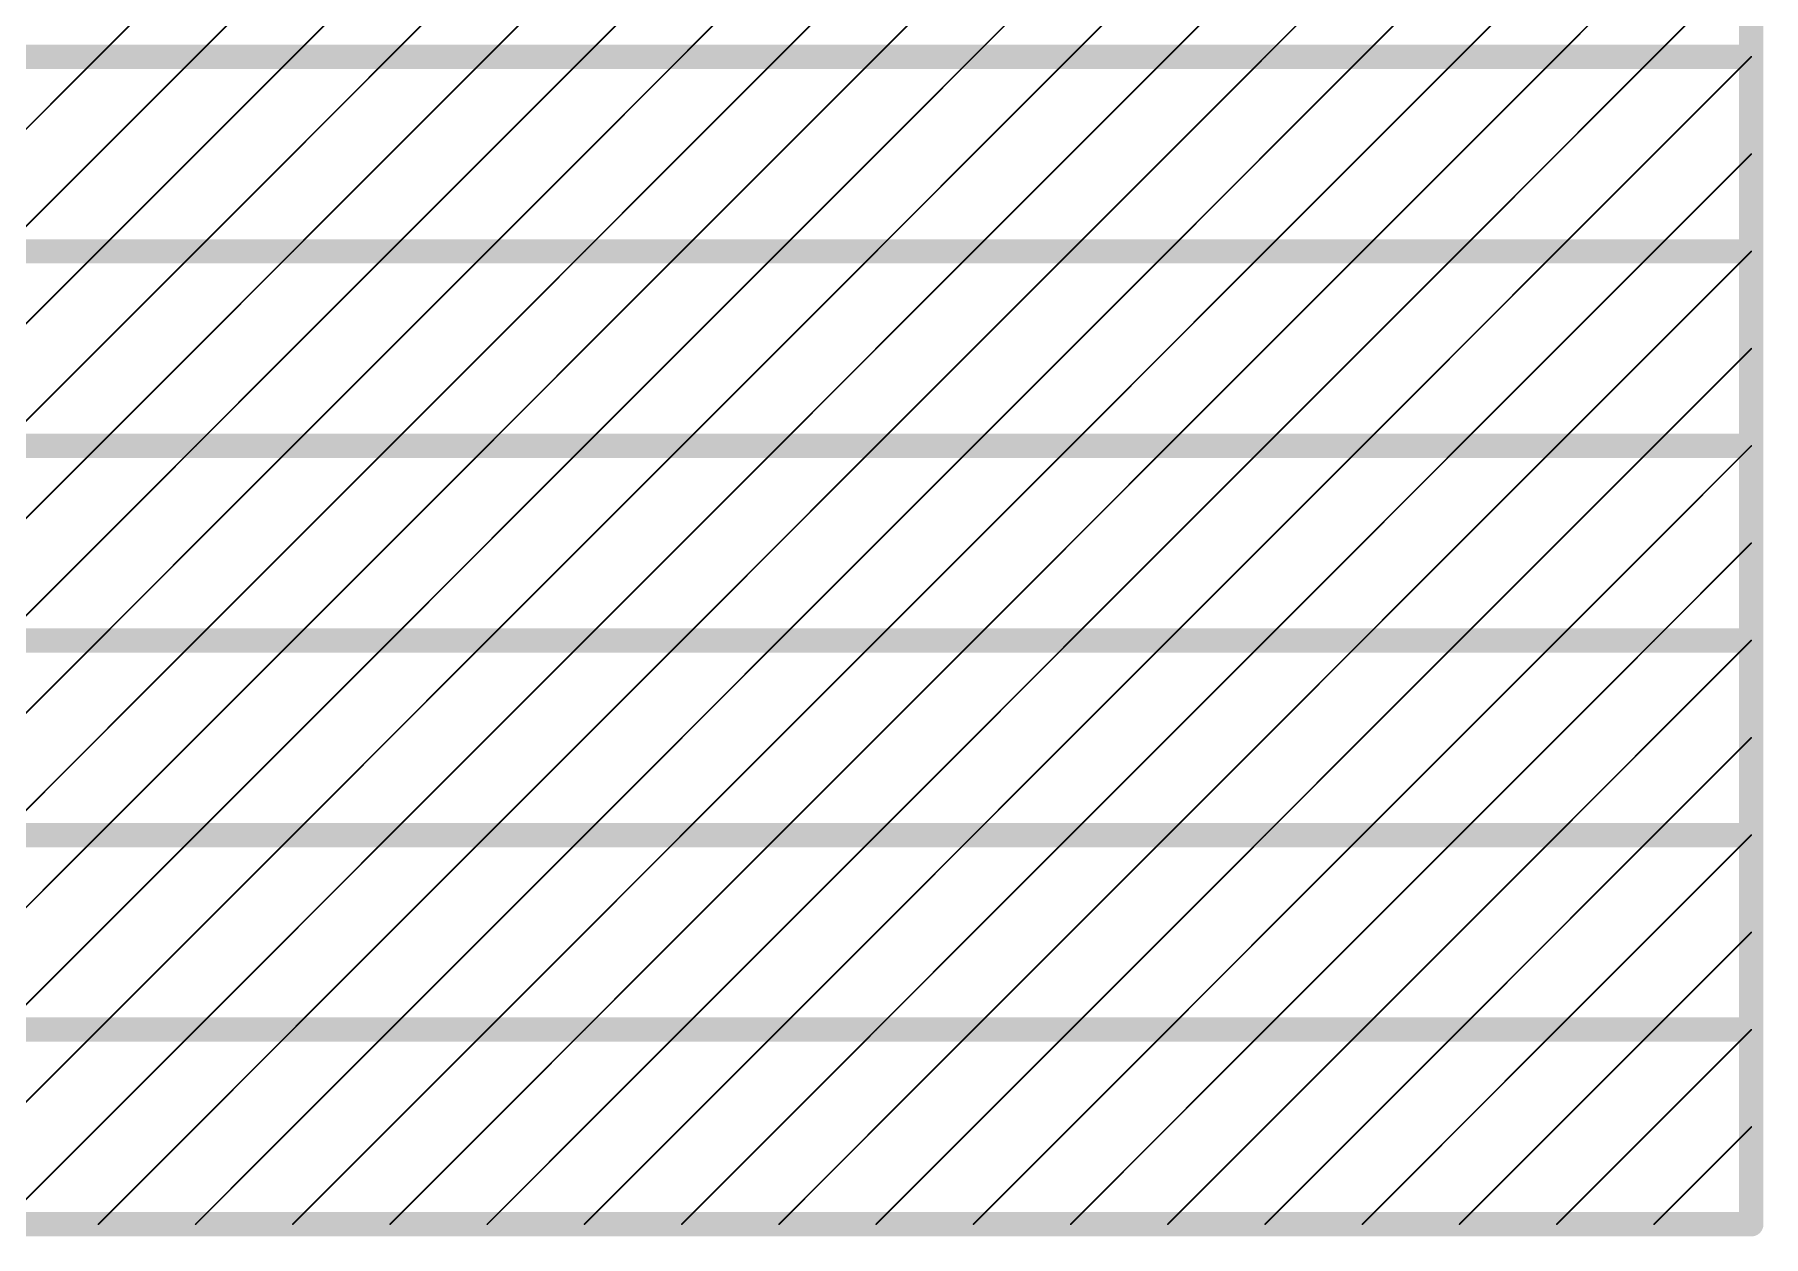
# Model space of a CAD drawing. Header units: inches. Extents: x 0 to 323, y -26 to 38.
# Drawn here: x 135.6 to 162.7, y -23.86 to -5.04 of the extents above; entities that cross this region are included whole.
import ezdxf

# ---------------------------------------------------------------- set-up
doc = ezdxf.new("R2010")
doc.units = ezdxf.units.IN
doc.layers.add('Fabrication', color=56, linetype='Continuous')

msp = doc.modelspace()

# ---------------------------------------------------------------- linework, layer by layer
at = {"layer": 'Fabrication'}
for points in [[(162.506, -23.673, 0.381, 0.381, 0), (162.506, 12.903, 0.381, 0.381, 0)], [(136.598, -5.385, 0.0254, 0.0254, 0), (139.646, -2.337, 0.0254, 0.0254, 0)], [(138.122, -5.385, 0.0254, 0.0254, 0), (141.17, -2.337, 0.0254, 0.0254, 0)], [(139.646, -5.385, 0.0254, 0.0254, 0), (142.694, -2.337, 0.0254, 0.0254, 0)], [(141.17, -5.385, 0.0254, 0.0254, 0), (144.218, -2.337, 0.0254, 0.0254, 0)], [(142.694, -5.385, 0.0254, 0.0254, 0), (145.742, -2.337, 0.0254, 0.0254, 0)], [(144.218, -5.385, 0.0254, 0.0254, 0), (147.266, -2.337, 0.0254, 0.0254, 0)], [(145.742, -5.385, 0.0254, 0.0254, 0), (148.79, -2.337, 0.0254, 0.0254, 0)], [(147.266, -5.385, 0.0254, 0.0254, 0), (150.314, -2.337, 0.0254, 0.0254, 0)], [(148.79, -5.385, 0.0254, 0.0254, 0), (151.838, -2.337, 0.0254, 0.0254, 0)], [(150.314, -5.385, 0.0254, 0.0254, 0), (153.362, -2.337, 0.0254, 0.0254, 0)], [(151.838, -5.385, 0.0254, 0.0254, 0), (154.886, -2.337, 0.0254, 0.0254, 0)], [(153.362, -5.385, 0.0254, 0.0254, 0), (156.41, -2.337, 0.0254, 0.0254, 0)], [(154.886, -5.385, 0.0254, 0.0254, 0), (157.934, -2.337, 0.0254, 0.0254, 0)], [(156.41, -5.385, 0.0254, 0.0254, 0), (159.458, -2.337, 0.0254, 0.0254, 0)], [(157.934, -5.385, 0.0254, 0.0254, 0), (160.982, -2.337, 0.0254, 0.0254, 0)], [(159.458, -5.385, 0.0254, 0.0254, 0), (162.506, -2.337, 0.0254, 0.0254, 0)], [(160.982, -5.385, 0.0254, 0.0254, 0), (162.506, -3.861, 0.0254, 0.0254, 0)], [(134.066, -5.385, 0.381, 0.381, 0), (162.506, -5.385, 0.381, 0.381, 0)], [(134.066, -7.917, 0.0254, 0.0254, 0), (136.598, -5.385, 0.0254, 0.0254, 0)], [(135.074, -8.433, 0.0254, 0.0254, 0), (138.122, -5.385, 0.0254, 0.0254, 0)], [(136.598, -8.433, 0.0254, 0.0254, 0), (139.646, -5.385, 0.0254, 0.0254, 0)], [(138.122, -8.433, 0.0254, 0.0254, 0), (141.17, -5.385, 0.0254, 0.0254, 0)], [(139.646, -8.433, 0.0254, 0.0254, 0), (142.694, -5.385, 0.0254, 0.0254, 0)], [(141.17, -8.433, 0.0254, 0.0254, 0), (144.218, -5.385, 0.0254, 0.0254, 0)], [(142.694, -8.433, 0.0254, 0.0254, 0), (145.742, -5.385, 0.0254, 0.0254, 0)], [(144.218, -8.433, 0.0254, 0.0254, 0), (147.266, -5.385, 0.0254, 0.0254, 0)], [(145.742, -8.433, 0.0254, 0.0254, 0), (148.79, -5.385, 0.0254, 0.0254, 0)], [(147.266, -8.433, 0.0254, 0.0254, 0), (150.314, -5.385, 0.0254, 0.0254, 0)], [(148.79, -8.433, 0.0254, 0.0254, 0), (151.838, -5.385, 0.0254, 0.0254, 0)], [(150.314, -8.433, 0.0254, 0.0254, 0), (153.362, -5.385, 0.0254, 0.0254, 0)], [(151.838, -8.433, 0.0254, 0.0254, 0), (154.886, -5.385, 0.0254, 0.0254, 0)], [(153.362, -8.433, 0.0254, 0.0254, 0), (156.41, -5.385, 0.0254, 0.0254, 0)], [(154.886, -8.433, 0.0254, 0.0254, 0), (157.934, -5.385, 0.0254, 0.0254, 0)], [(156.41, -8.433, 0.0254, 0.0254, 0), (159.458, -5.385, 0.0254, 0.0254, 0)], [(157.934, -8.433, 0.0254, 0.0254, 0), (160.982, -5.385, 0.0254, 0.0254, 0)], [(159.458, -8.433, 0.0254, 0.0254, 0), (162.506, -5.385, 0.0254, 0.0254, 0)], [(160.982, -8.433, 0.0254, 0.0254, 0), (162.506, -6.909, 0.0254, 0.0254, 0)], [(134.066, -8.433, 0.381, 0.381, 0), (162.506, -8.433, 0.381, 0.381, 0)], [(134.066, -10.965, 0.0254, 0.0254, 0), (136.598, -8.433, 0.0254, 0.0254, 0)], [(135.074, -11.481, 0.0254, 0.0254, 0), (138.122, -8.433, 0.0254, 0.0254, 0)], [(136.598, -11.481, 0.0254, 0.0254, 0), (139.646, -8.433, 0.0254, 0.0254, 0)], [(138.122, -11.481, 0.0254, 0.0254, 0), (141.17, -8.433, 0.0254, 0.0254, 0)], [(139.646, -11.481, 0.0254, 0.0254, 0), (142.694, -8.433, 0.0254, 0.0254, 0)], [(141.17, -11.481, 0.0254, 0.0254, 0), (144.218, -8.433, 0.0254, 0.0254, 0)], [(142.694, -11.481, 0.0254, 0.0254, 0), (145.742, -8.433, 0.0254, 0.0254, 0)], [(144.218, -11.481, 0.0254, 0.0254, 0), (147.266, -8.433, 0.0254, 0.0254, 0)], [(145.742, -11.481, 0.0254, 0.0254, 0), (148.79, -8.433, 0.0254, 0.0254, 0)], [(147.266, -11.481, 0.0254, 0.0254, 0), (150.314, -8.433, 0.0254, 0.0254, 0)], [(148.79, -11.481, 0.0254, 0.0254, 0), (151.838, -8.433, 0.0254, 0.0254, 0)], [(150.314, -11.481, 0.0254, 0.0254, 0), (153.362, -8.433, 0.0254, 0.0254, 0)], [(151.838, -11.481, 0.0254, 0.0254, 0), (154.886, -8.433, 0.0254, 0.0254, 0)], [(153.362, -11.481, 0.0254, 0.0254, 0), (156.41, -8.433, 0.0254, 0.0254, 0)], [(154.886, -11.481, 0.0254, 0.0254, 0), (157.934, -8.433, 0.0254, 0.0254, 0)], [(156.41, -11.481, 0.0254, 0.0254, 0), (159.458, -8.433, 0.0254, 0.0254, 0)], [(157.934, -11.481, 0.0254, 0.0254, 0), (160.982, -8.433, 0.0254, 0.0254, 0)], [(159.458, -11.481, 0.0254, 0.0254, 0), (162.506, -8.433, 0.0254, 0.0254, 0)], [(160.982, -11.481, 0.0254, 0.0254, 0), (162.506, -9.957, 0.0254, 0.0254, 0)], [(134.066, -11.481, 0.381, 0.381, 0), (162.506, -11.481, 0.381, 0.381, 0)], [(134.066, -14.013, 0.0254, 0.0254, 0), (136.598, -11.481, 0.0254, 0.0254, 0)], [(135.074, -14.529, 0.0254, 0.0254, 0), (138.122, -11.481, 0.0254, 0.0254, 0)], [(136.598, -14.529, 0.0254, 0.0254, 0), (139.646, -11.481, 0.0254, 0.0254, 0)], [(138.122, -14.529, 0.0254, 0.0254, 0), (141.17, -11.481, 0.0254, 0.0254, 0)], [(139.646, -14.529, 0.0254, 0.0254, 0), (142.694, -11.481, 0.0254, 0.0254, 0)], [(141.17, -14.529, 0.0254, 0.0254, 0), (144.218, -11.481, 0.0254, 0.0254, 0)], [(142.694, -14.529, 0.0254, 0.0254, 0), (145.742, -11.481, 0.0254, 0.0254, 0)], [(144.218, -14.529, 0.0254, 0.0254, 0), (147.266, -11.481, 0.0254, 0.0254, 0)], [(145.742, -14.529, 0.0254, 0.0254, 0), (148.79, -11.481, 0.0254, 0.0254, 0)], [(147.266, -14.529, 0.0254, 0.0254, 0), (150.314, -11.481, 0.0254, 0.0254, 0)], [(148.79, -14.529, 0.0254, 0.0254, 0), (151.838, -11.481, 0.0254, 0.0254, 0)], [(150.314, -14.529, 0.0254, 0.0254, 0), (153.362, -11.481, 0.0254, 0.0254, 0)], [(151.838, -14.529, 0.0254, 0.0254, 0), (154.886, -11.481, 0.0254, 0.0254, 0)], [(153.362, -14.529, 0.0254, 0.0254, 0), (156.41, -11.481, 0.0254, 0.0254, 0)], [(154.886, -14.529, 0.0254, 0.0254, 0), (157.934, -11.481, 0.0254, 0.0254, 0)], [(156.41, -14.529, 0.0254, 0.0254, 0), (159.458, -11.481, 0.0254, 0.0254, 0)], [(157.934, -14.529, 0.0254, 0.0254, 0), (160.982, -11.481, 0.0254, 0.0254, 0)], [(159.458, -14.529, 0.0254, 0.0254, 0), (162.506, -11.481, 0.0254, 0.0254, 0)], [(160.982, -14.529, 0.0254, 0.0254, 0), (162.506, -13.005, 0.0254, 0.0254, 0)], [(134.066, -14.529, 0.381, 0.381, 0), (162.506, -14.529, 0.381, 0.381, 0)], [(134.066, -17.061, 0.0254, 0.0254, 0), (136.598, -14.529, 0.0254, 0.0254, 0)], [(135.074, -17.577, 0.0254, 0.0254, 0), (138.122, -14.529, 0.0254, 0.0254, 0)], [(136.598, -17.577, 0.0254, 0.0254, 0), (139.646, -14.529, 0.0254, 0.0254, 0)], [(138.122, -17.577, 0.0254, 0.0254, 0), (141.17, -14.529, 0.0254, 0.0254, 0)], [(139.646, -17.577, 0.0254, 0.0254, 0), (142.694, -14.529, 0.0254, 0.0254, 0)], [(141.17, -17.577, 0.0254, 0.0254, 0), (144.218, -14.529, 0.0254, 0.0254, 0)], [(142.694, -17.577, 0.0254, 0.0254, 0), (145.742, -14.529, 0.0254, 0.0254, 0)], [(144.218, -17.577, 0.0254, 0.0254, 0), (147.266, -14.529, 0.0254, 0.0254, 0)], [(145.742, -17.577, 0.0254, 0.0254, 0), (148.79, -14.529, 0.0254, 0.0254, 0)], [(147.266, -17.577, 0.0254, 0.0254, 0), (150.314, -14.529, 0.0254, 0.0254, 0)], [(148.79, -17.577, 0.0254, 0.0254, 0), (151.838, -14.529, 0.0254, 0.0254, 0)], [(150.314, -17.577, 0.0254, 0.0254, 0), (153.362, -14.529, 0.0254, 0.0254, 0)], [(151.838, -17.577, 0.0254, 0.0254, 0), (154.886, -14.529, 0.0254, 0.0254, 0)], [(153.362, -17.577, 0.0254, 0.0254, 0), (156.41, -14.529, 0.0254, 0.0254, 0)], [(154.886, -17.577, 0.0254, 0.0254, 0), (157.934, -14.529, 0.0254, 0.0254, 0)], [(156.41, -17.577, 0.0254, 0.0254, 0), (159.458, -14.529, 0.0254, 0.0254, 0)], [(157.934, -17.577, 0.0254, 0.0254, 0), (160.982, -14.529, 0.0254, 0.0254, 0)], [(159.458, -17.577, 0.0254, 0.0254, 0), (162.506, -14.529, 0.0254, 0.0254, 0)], [(160.982, -17.577, 0.0254, 0.0254, 0), (162.506, -16.053, 0.0254, 0.0254, 0)], [(134.066, -17.577, 0.381, 0.381, 0), (162.506, -17.577, 0.381, 0.381, 0)], [(134.066, -20.109, 0.0254, 0.0254, 0), (136.598, -17.577, 0.0254, 0.0254, 0)], [(135.074, -20.625, 0.0254, 0.0254, 0), (138.122, -17.577, 0.0254, 0.0254, 0)], [(136.598, -20.625, 0.0254, 0.0254, 0), (139.646, -17.577, 0.0254, 0.0254, 0)], [(138.122, -20.625, 0.0254, 0.0254, 0), (141.17, -17.577, 0.0254, 0.0254, 0)], [(139.646, -20.625, 0.0254, 0.0254, 0), (142.694, -17.577, 0.0254, 0.0254, 0)], [(141.17, -20.625, 0.0254, 0.0254, 0), (144.218, -17.577, 0.0254, 0.0254, 0)], [(142.694, -20.625, 0.0254, 0.0254, 0), (145.742, -17.577, 0.0254, 0.0254, 0)], [(144.218, -20.625, 0.0254, 0.0254, 0), (147.266, -17.577, 0.0254, 0.0254, 0)], [(145.742, -20.625, 0.0254, 0.0254, 0), (148.79, -17.577, 0.0254, 0.0254, 0)], [(147.266, -20.625, 0.0254, 0.0254, 0), (150.314, -17.577, 0.0254, 0.0254, 0)], [(148.79, -20.625, 0.0254, 0.0254, 0), (151.838, -17.577, 0.0254, 0.0254, 0)], [(150.314, -20.625, 0.0254, 0.0254, 0), (153.362, -17.577, 0.0254, 0.0254, 0)], [(151.838, -20.625, 0.0254, 0.0254, 0), (154.886, -17.577, 0.0254, 0.0254, 0)], [(153.362, -20.625, 0.0254, 0.0254, 0), (156.41, -17.577, 0.0254, 0.0254, 0)], [(154.886, -20.625, 0.0254, 0.0254, 0), (157.934, -17.577, 0.0254, 0.0254, 0)], [(156.41, -20.625, 0.0254, 0.0254, 0), (159.458, -17.577, 0.0254, 0.0254, 0)], [(157.934, -20.625, 0.0254, 0.0254, 0), (160.982, -17.577, 0.0254, 0.0254, 0)], [(159.458, -20.625, 0.0254, 0.0254, 0), (162.506, -17.577, 0.0254, 0.0254, 0)], [(160.982, -20.625, 0.0254, 0.0254, 0), (162.506, -19.101, 0.0254, 0.0254, 0)], [(134.066, -20.625, 0.381, 0.381, 0), (162.506, -20.625, 0.381, 0.381, 0)], [(134.066, -23.157, 0.0254, 0.0254, 0), (136.598, -20.625, 0.0254, 0.0254, 0)], [(135.074, -23.673, 0.0254, 0.0254, 0), (138.122, -20.625, 0.0254, 0.0254, 0)], [(136.598, -23.673, 0.0254, 0.0254, 0), (139.646, -20.625, 0.0254, 0.0254, 0)], [(138.122, -23.673, 0.0254, 0.0254, 0), (141.17, -20.625, 0.0254, 0.0254, 0)], [(139.646, -23.673, 0.0254, 0.0254, 0), (142.694, -20.625, 0.0254, 0.0254, 0)], [(141.17, -23.673, 0.0254, 0.0254, 0), (144.218, -20.625, 0.0254, 0.0254, 0)], [(142.694, -23.673, 0.0254, 0.0254, 0), (145.742, -20.625, 0.0254, 0.0254, 0)], [(144.218, -23.673, 0.0254, 0.0254, 0), (147.266, -20.625, 0.0254, 0.0254, 0)], [(145.742, -23.673, 0.0254, 0.0254, 0), (148.79, -20.625, 0.0254, 0.0254, 0)], [(147.266, -23.673, 0.0254, 0.0254, 0), (150.314, -20.625, 0.0254, 0.0254, 0)], [(148.79, -23.673, 0.0254, 0.0254, 0), (151.838, -20.625, 0.0254, 0.0254, 0)], [(150.314, -23.673, 0.0254, 0.0254, 0), (153.362, -20.625, 0.0254, 0.0254, 0)], [(151.838, -23.673, 0.0254, 0.0254, 0), (154.886, -20.625, 0.0254, 0.0254, 0)], [(153.362, -23.673, 0.0254, 0.0254, 0), (156.41, -20.625, 0.0254, 0.0254, 0)], [(154.886, -23.673, 0.0254, 0.0254, 0), (157.934, -20.625, 0.0254, 0.0254, 0)], [(156.41, -23.673, 0.0254, 0.0254, 0), (159.458, -20.625, 0.0254, 0.0254, 0)], [(157.934, -23.673, 0.0254, 0.0254, 0), (160.982, -20.625, 0.0254, 0.0254, 0)], [(159.458, -23.673, 0.0254, 0.0254, 0), (162.506, -20.625, 0.0254, 0.0254, 0)], [(160.982, -23.673, 0.0254, 0.0254, 0), (162.506, -22.149, 0.0254, 0.0254, 0)], [(134.066, -23.673, 0.381, 0.381, 0), (162.506, -23.673, 0.381, 0.381, 0)]]:
    msp.add_lwpolyline(points, format="xyseb", dxfattribs=at)
for points in [[(136.592, -5.385, 0.0127, 0.0127, 1), (136.605, -5.385, 0.0127, 0.0127, 1)], [(136.592, -5.385, 0.0127, 0.0127, 1), (136.605, -5.385, 0.0127, 0.0127, 1)], [(138.116, -5.385, 0.0127, 0.0127, 1), (138.129, -5.385, 0.0127, 0.0127, 1)], [(138.116, -5.385, 0.0127, 0.0127, 1), (138.129, -5.385, 0.0127, 0.0127, 1)], [(139.64, -5.385, 0.0127, 0.0127, 1), (139.653, -5.385, 0.0127, 0.0127, 1)], [(139.64, -5.385, 0.0127, 0.0127, 1), (139.653, -5.385, 0.0127, 0.0127, 1)], [(141.164, -5.385, 0.0127, 0.0127, 1), (141.177, -5.385, 0.0127, 0.0127, 1)], [(141.164, -5.385, 0.0127, 0.0127, 1), (141.177, -5.385, 0.0127, 0.0127, 1)], [(142.688, -5.385, 0.0127, 0.0127, 1), (142.701, -5.385, 0.0127, 0.0127, 1)], [(142.688, -5.385, 0.0127, 0.0127, 1), (142.701, -5.385, 0.0127, 0.0127, 1)], [(144.212, -5.385, 0.0127, 0.0127, 1), (144.225, -5.385, 0.0127, 0.0127, 1)], [(144.212, -5.385, 0.0127, 0.0127, 1), (144.225, -5.385, 0.0127, 0.0127, 1)], [(145.736, -5.385, 0.0127, 0.0127, 1), (145.749, -5.385, 0.0127, 0.0127, 1)], [(145.736, -5.385, 0.0127, 0.0127, 1), (145.749, -5.385, 0.0127, 0.0127, 1)], [(147.26, -5.385, 0.0127, 0.0127, 1), (147.273, -5.385, 0.0127, 0.0127, 1)], [(147.26, -5.385, 0.0127, 0.0127, 1), (147.273, -5.385, 0.0127, 0.0127, 1)], [(148.784, -5.385, 0.0127, 0.0127, 1), (148.797, -5.385, 0.0127, 0.0127, 1)], [(148.784, -5.385, 0.0127, 0.0127, 1), (148.797, -5.385, 0.0127, 0.0127, 1)], [(150.308, -5.385, 0.0127, 0.0127, 1), (150.321, -5.385, 0.0127, 0.0127, 1)], [(150.308, -5.385, 0.0127, 0.0127, 1), (150.321, -5.385, 0.0127, 0.0127, 1)], [(151.832, -5.385, 0.0127, 0.0127, 1), (151.845, -5.385, 0.0127, 0.0127, 1)], [(151.832, -5.385, 0.0127, 0.0127, 1), (151.845, -5.385, 0.0127, 0.0127, 1)], [(153.356, -5.385, 0.0127, 0.0127, 1), (153.369, -5.385, 0.0127, 0.0127, 1)], [(153.356, -5.385, 0.0127, 0.0127, 1), (153.369, -5.385, 0.0127, 0.0127, 1)], [(154.88, -5.385, 0.0127, 0.0127, 1), (154.893, -5.385, 0.0127, 0.0127, 1)], [(154.88, -5.385, 0.0127, 0.0127, 1), (154.893, -5.385, 0.0127, 0.0127, 1)], [(156.404, -5.385, 0.0127, 0.0127, 1), (156.417, -5.385, 0.0127, 0.0127, 1)], [(156.404, -5.385, 0.0127, 0.0127, 1), (156.417, -5.385, 0.0127, 0.0127, 1)], [(157.928, -5.385, 0.0127, 0.0127, 1), (157.941, -5.385, 0.0127, 0.0127, 1)], [(157.928, -5.385, 0.0127, 0.0127, 1), (157.941, -5.385, 0.0127, 0.0127, 1)], [(159.452, -5.385, 0.0127, 0.0127, 1), (159.465, -5.385, 0.0127, 0.0127, 1)], [(159.452, -5.385, 0.0127, 0.0127, 1), (159.465, -5.385, 0.0127, 0.0127, 1)], [(160.976, -5.385, 0.0127, 0.0127, 1), (160.989, -5.385, 0.0127, 0.0127, 1)], [(160.976, -5.385, 0.0127, 0.0127, 1), (160.989, -5.385, 0.0127, 0.0127, 1)], [(162.411, -5.385, 0.191, 0.191, 1), (162.602, -5.385, 0.191, 0.191, 1)], [(162.5, -5.385, 0.0127, 0.0127, 1), (162.513, -5.385, 0.0127, 0.0127, 1)], [(162.5, -6.909, 0.0127, 0.0127, 1), (162.513, -6.909, 0.0127, 0.0127, 1)], [(162.411, -8.433, 0.191, 0.191, 1), (162.602, -8.433, 0.191, 0.191, 1)], [(136.592, -8.433, 0.0127, 0.0127, 1), (136.605, -8.433, 0.0127, 0.0127, 1)], [(136.592, -8.433, 0.0127, 0.0127, 1), (136.605, -8.433, 0.0127, 0.0127, 1)], [(138.116, -8.433, 0.0127, 0.0127, 1), (138.129, -8.433, 0.0127, 0.0127, 1)], [(138.116, -8.433, 0.0127, 0.0127, 1), (138.129, -8.433, 0.0127, 0.0127, 1)], [(139.64, -8.433, 0.0127, 0.0127, 1), (139.653, -8.433, 0.0127, 0.0127, 1)], [(139.64, -8.433, 0.0127, 0.0127, 1), (139.653, -8.433, 0.0127, 0.0127, 1)], [(141.164, -8.433, 0.0127, 0.0127, 1), (141.177, -8.433, 0.0127, 0.0127, 1)], [(141.164, -8.433, 0.0127, 0.0127, 1), (141.177, -8.433, 0.0127, 0.0127, 1)], [(142.688, -8.433, 0.0127, 0.0127, 1), (142.701, -8.433, 0.0127, 0.0127, 1)], [(142.688, -8.433, 0.0127, 0.0127, 1), (142.701, -8.433, 0.0127, 0.0127, 1)], [(144.212, -8.433, 0.0127, 0.0127, 1), (144.225, -8.433, 0.0127, 0.0127, 1)], [(144.212, -8.433, 0.0127, 0.0127, 1), (144.225, -8.433, 0.0127, 0.0127, 1)], [(145.736, -8.433, 0.0127, 0.0127, 1), (145.749, -8.433, 0.0127, 0.0127, 1)], [(145.736, -8.433, 0.0127, 0.0127, 1), (145.749, -8.433, 0.0127, 0.0127, 1)], [(147.26, -8.433, 0.0127, 0.0127, 1), (147.273, -8.433, 0.0127, 0.0127, 1)], [(147.26, -8.433, 0.0127, 0.0127, 1), (147.273, -8.433, 0.0127, 0.0127, 1)], [(148.784, -8.433, 0.0127, 0.0127, 1), (148.797, -8.433, 0.0127, 0.0127, 1)], [(148.784, -8.433, 0.0127, 0.0127, 1), (148.797, -8.433, 0.0127, 0.0127, 1)], [(150.308, -8.433, 0.0127, 0.0127, 1), (150.321, -8.433, 0.0127, 0.0127, 1)], [(150.308, -8.433, 0.0127, 0.0127, 1), (150.321, -8.433, 0.0127, 0.0127, 1)], [(151.832, -8.433, 0.0127, 0.0127, 1), (151.845, -8.433, 0.0127, 0.0127, 1)], [(151.832, -8.433, 0.0127, 0.0127, 1), (151.845, -8.433, 0.0127, 0.0127, 1)], [(153.356, -8.433, 0.0127, 0.0127, 1), (153.369, -8.433, 0.0127, 0.0127, 1)], [(153.356, -8.433, 0.0127, 0.0127, 1), (153.369, -8.433, 0.0127, 0.0127, 1)], [(154.88, -8.433, 0.0127, 0.0127, 1), (154.893, -8.433, 0.0127, 0.0127, 1)], [(154.88, -8.433, 0.0127, 0.0127, 1), (154.893, -8.433, 0.0127, 0.0127, 1)], [(156.404, -8.433, 0.0127, 0.0127, 1), (156.417, -8.433, 0.0127, 0.0127, 1)], [(156.404, -8.433, 0.0127, 0.0127, 1), (156.417, -8.433, 0.0127, 0.0127, 1)], [(157.928, -8.433, 0.0127, 0.0127, 1), (157.941, -8.433, 0.0127, 0.0127, 1)], [(157.928, -8.433, 0.0127, 0.0127, 1), (157.941, -8.433, 0.0127, 0.0127, 1)], [(159.452, -8.433, 0.0127, 0.0127, 1), (159.465, -8.433, 0.0127, 0.0127, 1)], [(159.452, -8.433, 0.0127, 0.0127, 1), (159.465, -8.433, 0.0127, 0.0127, 1)], [(160.976, -8.433, 0.0127, 0.0127, 1), (160.989, -8.433, 0.0127, 0.0127, 1)], [(160.976, -8.433, 0.0127, 0.0127, 1), (160.989, -8.433, 0.0127, 0.0127, 1)], [(162.5, -8.433, 0.0127, 0.0127, 1), (162.513, -8.433, 0.0127, 0.0127, 1)], [(162.5, -9.957, 0.0127, 0.0127, 1), (162.513, -9.957, 0.0127, 0.0127, 1)], [(162.411, -11.481, 0.191, 0.191, 1), (162.602, -11.481, 0.191, 0.191, 1)], [(136.592, -11.481, 0.0127, 0.0127, 1), (136.605, -11.481, 0.0127, 0.0127, 1)], [(136.592, -11.481, 0.0127, 0.0127, 1), (136.605, -11.481, 0.0127, 0.0127, 1)], [(138.116, -11.481, 0.0127, 0.0127, 1), (138.129, -11.481, 0.0127, 0.0127, 1)], [(138.116, -11.481, 0.0127, 0.0127, 1), (138.129, -11.481, 0.0127, 0.0127, 1)], [(139.64, -11.481, 0.0127, 0.0127, 1), (139.653, -11.481, 0.0127, 0.0127, 1)], [(139.64, -11.481, 0.0127, 0.0127, 1), (139.653, -11.481, 0.0127, 0.0127, 1)], [(141.164, -11.481, 0.0127, 0.0127, 1), (141.177, -11.481, 0.0127, 0.0127, 1)], [(141.164, -11.481, 0.0127, 0.0127, 1), (141.177, -11.481, 0.0127, 0.0127, 1)], [(142.688, -11.481, 0.0127, 0.0127, 1), (142.701, -11.481, 0.0127, 0.0127, 1)], [(142.688, -11.481, 0.0127, 0.0127, 1), (142.701, -11.481, 0.0127, 0.0127, 1)], [(144.212, -11.481, 0.0127, 0.0127, 1), (144.225, -11.481, 0.0127, 0.0127, 1)], [(144.212, -11.481, 0.0127, 0.0127, 1), (144.225, -11.481, 0.0127, 0.0127, 1)], [(145.736, -11.481, 0.0127, 0.0127, 1), (145.749, -11.481, 0.0127, 0.0127, 1)], [(145.736, -11.481, 0.0127, 0.0127, 1), (145.749, -11.481, 0.0127, 0.0127, 1)], [(147.26, -11.481, 0.0127, 0.0127, 1), (147.273, -11.481, 0.0127, 0.0127, 1)], [(147.26, -11.481, 0.0127, 0.0127, 1), (147.273, -11.481, 0.0127, 0.0127, 1)], [(148.784, -11.481, 0.0127, 0.0127, 1), (148.797, -11.481, 0.0127, 0.0127, 1)], [(148.784, -11.481, 0.0127, 0.0127, 1), (148.797, -11.481, 0.0127, 0.0127, 1)], [(150.308, -11.481, 0.0127, 0.0127, 1), (150.321, -11.481, 0.0127, 0.0127, 1)], [(150.308, -11.481, 0.0127, 0.0127, 1), (150.321, -11.481, 0.0127, 0.0127, 1)], [(151.832, -11.481, 0.0127, 0.0127, 1), (151.845, -11.481, 0.0127, 0.0127, 1)], [(151.832, -11.481, 0.0127, 0.0127, 1), (151.845, -11.481, 0.0127, 0.0127, 1)], [(153.356, -11.481, 0.0127, 0.0127, 1), (153.369, -11.481, 0.0127, 0.0127, 1)], [(153.356, -11.481, 0.0127, 0.0127, 1), (153.369, -11.481, 0.0127, 0.0127, 1)], [(154.88, -11.481, 0.0127, 0.0127, 1), (154.893, -11.481, 0.0127, 0.0127, 1)], [(154.88, -11.481, 0.0127, 0.0127, 1), (154.893, -11.481, 0.0127, 0.0127, 1)], [(156.404, -11.481, 0.0127, 0.0127, 1), (156.417, -11.481, 0.0127, 0.0127, 1)], [(156.404, -11.481, 0.0127, 0.0127, 1), (156.417, -11.481, 0.0127, 0.0127, 1)], [(157.928, -11.481, 0.0127, 0.0127, 1), (157.941, -11.481, 0.0127, 0.0127, 1)], [(157.928, -11.481, 0.0127, 0.0127, 1), (157.941, -11.481, 0.0127, 0.0127, 1)], [(159.452, -11.481, 0.0127, 0.0127, 1), (159.465, -11.481, 0.0127, 0.0127, 1)], [(159.452, -11.481, 0.0127, 0.0127, 1), (159.465, -11.481, 0.0127, 0.0127, 1)], [(160.976, -11.481, 0.0127, 0.0127, 1), (160.989, -11.481, 0.0127, 0.0127, 1)], [(160.976, -11.481, 0.0127, 0.0127, 1), (160.989, -11.481, 0.0127, 0.0127, 1)], [(162.5, -11.481, 0.0127, 0.0127, 1), (162.513, -11.481, 0.0127, 0.0127, 1)], [(162.5, -13.005, 0.0127, 0.0127, 1), (162.513, -13.005, 0.0127, 0.0127, 1)], [(162.411, -14.529, 0.191, 0.191, 1), (162.602, -14.529, 0.191, 0.191, 1)], [(136.592, -14.529, 0.0127, 0.0127, 1), (136.605, -14.529, 0.0127, 0.0127, 1)], [(136.592, -14.529, 0.0127, 0.0127, 1), (136.605, -14.529, 0.0127, 0.0127, 1)], [(138.116, -14.529, 0.0127, 0.0127, 1), (138.129, -14.529, 0.0127, 0.0127, 1)], [(138.116, -14.529, 0.0127, 0.0127, 1), (138.129, -14.529, 0.0127, 0.0127, 1)], [(139.64, -14.529, 0.0127, 0.0127, 1), (139.653, -14.529, 0.0127, 0.0127, 1)], [(139.64, -14.529, 0.0127, 0.0127, 1), (139.653, -14.529, 0.0127, 0.0127, 1)], [(141.164, -14.529, 0.0127, 0.0127, 1), (141.177, -14.529, 0.0127, 0.0127, 1)], [(141.164, -14.529, 0.0127, 0.0127, 1), (141.177, -14.529, 0.0127, 0.0127, 1)], [(142.688, -14.529, 0.0127, 0.0127, 1), (142.701, -14.529, 0.0127, 0.0127, 1)], [(142.688, -14.529, 0.0127, 0.0127, 1), (142.701, -14.529, 0.0127, 0.0127, 1)], [(144.212, -14.529, 0.0127, 0.0127, 1), (144.225, -14.529, 0.0127, 0.0127, 1)], [(144.212, -14.529, 0.0127, 0.0127, 1), (144.225, -14.529, 0.0127, 0.0127, 1)], [(145.736, -14.529, 0.0127, 0.0127, 1), (145.749, -14.529, 0.0127, 0.0127, 1)], [(145.736, -14.529, 0.0127, 0.0127, 1), (145.749, -14.529, 0.0127, 0.0127, 1)], [(147.26, -14.529, 0.0127, 0.0127, 1), (147.273, -14.529, 0.0127, 0.0127, 1)], [(147.26, -14.529, 0.0127, 0.0127, 1), (147.273, -14.529, 0.0127, 0.0127, 1)], [(148.784, -14.529, 0.0127, 0.0127, 1), (148.797, -14.529, 0.0127, 0.0127, 1)], [(148.784, -14.529, 0.0127, 0.0127, 1), (148.797, -14.529, 0.0127, 0.0127, 1)], [(150.308, -14.529, 0.0127, 0.0127, 1), (150.321, -14.529, 0.0127, 0.0127, 1)], [(150.308, -14.529, 0.0127, 0.0127, 1), (150.321, -14.529, 0.0127, 0.0127, 1)], [(151.832, -14.529, 0.0127, 0.0127, 1), (151.845, -14.529, 0.0127, 0.0127, 1)], [(151.832, -14.529, 0.0127, 0.0127, 1), (151.845, -14.529, 0.0127, 0.0127, 1)], [(153.356, -14.529, 0.0127, 0.0127, 1), (153.369, -14.529, 0.0127, 0.0127, 1)], [(153.356, -14.529, 0.0127, 0.0127, 1), (153.369, -14.529, 0.0127, 0.0127, 1)], [(154.88, -14.529, 0.0127, 0.0127, 1), (154.893, -14.529, 0.0127, 0.0127, 1)], [(154.88, -14.529, 0.0127, 0.0127, 1), (154.893, -14.529, 0.0127, 0.0127, 1)], [(156.404, -14.529, 0.0127, 0.0127, 1), (156.417, -14.529, 0.0127, 0.0127, 1)], [(156.404, -14.529, 0.0127, 0.0127, 1), (156.417, -14.529, 0.0127, 0.0127, 1)], [(157.928, -14.529, 0.0127, 0.0127, 1), (157.941, -14.529, 0.0127, 0.0127, 1)], [(157.928, -14.529, 0.0127, 0.0127, 1), (157.941, -14.529, 0.0127, 0.0127, 1)], [(159.452, -14.529, 0.0127, 0.0127, 1), (159.465, -14.529, 0.0127, 0.0127, 1)], [(159.452, -14.529, 0.0127, 0.0127, 1), (159.465, -14.529, 0.0127, 0.0127, 1)], [(160.976, -14.529, 0.0127, 0.0127, 1), (160.989, -14.529, 0.0127, 0.0127, 1)], [(160.976, -14.529, 0.0127, 0.0127, 1), (160.989, -14.529, 0.0127, 0.0127, 1)], [(162.5, -14.529, 0.0127, 0.0127, 1), (162.513, -14.529, 0.0127, 0.0127, 1)], [(162.5, -16.053, 0.0127, 0.0127, 1), (162.513, -16.053, 0.0127, 0.0127, 1)], [(136.592, -17.577, 0.0127, 0.0127, 1), (136.605, -17.577, 0.0127, 0.0127, 1)], [(136.592, -17.577, 0.0127, 0.0127, 1), (136.605, -17.577, 0.0127, 0.0127, 1)], [(138.116, -17.577, 0.0127, 0.0127, 1), (138.129, -17.577, 0.0127, 0.0127, 1)], [(138.116, -17.577, 0.0127, 0.0127, 1), (138.129, -17.577, 0.0127, 0.0127, 1)], [(139.64, -17.577, 0.0127, 0.0127, 1), (139.653, -17.577, 0.0127, 0.0127, 1)], [(139.64, -17.577, 0.0127, 0.0127, 1), (139.653, -17.577, 0.0127, 0.0127, 1)], [(141.164, -17.577, 0.0127, 0.0127, 1), (141.177, -17.577, 0.0127, 0.0127, 1)], [(141.164, -17.577, 0.0127, 0.0127, 1), (141.177, -17.577, 0.0127, 0.0127, 1)], [(142.688, -17.577, 0.0127, 0.0127, 1), (142.701, -17.577, 0.0127, 0.0127, 1)], [(142.688, -17.577, 0.0127, 0.0127, 1), (142.701, -17.577, 0.0127, 0.0127, 1)], [(144.212, -17.577, 0.0127, 0.0127, 1), (144.225, -17.577, 0.0127, 0.0127, 1)], [(144.212, -17.577, 0.0127, 0.0127, 1), (144.225, -17.577, 0.0127, 0.0127, 1)], [(145.736, -17.577, 0.0127, 0.0127, 1), (145.749, -17.577, 0.0127, 0.0127, 1)], [(145.736, -17.577, 0.0127, 0.0127, 1), (145.749, -17.577, 0.0127, 0.0127, 1)], [(147.26, -17.577, 0.0127, 0.0127, 1), (147.273, -17.577, 0.0127, 0.0127, 1)], [(147.26, -17.577, 0.0127, 0.0127, 1), (147.273, -17.577, 0.0127, 0.0127, 1)], [(148.784, -17.577, 0.0127, 0.0127, 1), (148.797, -17.577, 0.0127, 0.0127, 1)], [(148.784, -17.577, 0.0127, 0.0127, 1), (148.797, -17.577, 0.0127, 0.0127, 1)], [(150.308, -17.577, 0.0127, 0.0127, 1), (150.321, -17.577, 0.0127, 0.0127, 1)], [(150.308, -17.577, 0.0127, 0.0127, 1), (150.321, -17.577, 0.0127, 0.0127, 1)], [(151.832, -17.577, 0.0127, 0.0127, 1), (151.845, -17.577, 0.0127, 0.0127, 1)], [(151.832, -17.577, 0.0127, 0.0127, 1), (151.845, -17.577, 0.0127, 0.0127, 1)], [(153.356, -17.577, 0.0127, 0.0127, 1), (153.369, -17.577, 0.0127, 0.0127, 1)], [(153.356, -17.577, 0.0127, 0.0127, 1), (153.369, -17.577, 0.0127, 0.0127, 1)], [(154.88, -17.577, 0.0127, 0.0127, 1), (154.893, -17.577, 0.0127, 0.0127, 1)], [(154.88, -17.577, 0.0127, 0.0127, 1), (154.893, -17.577, 0.0127, 0.0127, 1)], [(156.404, -17.577, 0.0127, 0.0127, 1), (156.417, -17.577, 0.0127, 0.0127, 1)], [(156.404, -17.577, 0.0127, 0.0127, 1), (156.417, -17.577, 0.0127, 0.0127, 1)], [(157.928, -17.577, 0.0127, 0.0127, 1), (157.941, -17.577, 0.0127, 0.0127, 1)], [(157.928, -17.577, 0.0127, 0.0127, 1), (157.941, -17.577, 0.0127, 0.0127, 1)], [(159.452, -17.577, 0.0127, 0.0127, 1), (159.465, -17.577, 0.0127, 0.0127, 1)], [(159.452, -17.577, 0.0127, 0.0127, 1), (159.465, -17.577, 0.0127, 0.0127, 1)], [(160.976, -17.577, 0.0127, 0.0127, 1), (160.989, -17.577, 0.0127, 0.0127, 1)], [(160.976, -17.577, 0.0127, 0.0127, 1), (160.989, -17.577, 0.0127, 0.0127, 1)], [(162.411, -17.577, 0.191, 0.191, 1), (162.602, -17.577, 0.191, 0.191, 1)], [(162.5, -17.577, 0.0127, 0.0127, 1), (162.513, -17.577, 0.0127, 0.0127, 1)], [(162.5, -19.101, 0.0127, 0.0127, 1), (162.513, -19.101, 0.0127, 0.0127, 1)], [(162.411, -20.625, 0.191, 0.191, 1), (162.602, -20.625, 0.191, 0.191, 1)], [(136.592, -20.625, 0.0127, 0.0127, 1), (136.605, -20.625, 0.0127, 0.0127, 1)], [(136.592, -20.625, 0.0127, 0.0127, 1), (136.605, -20.625, 0.0127, 0.0127, 1)], [(138.116, -20.625, 0.0127, 0.0127, 1), (138.129, -20.625, 0.0127, 0.0127, 1)], [(138.116, -20.625, 0.0127, 0.0127, 1), (138.129, -20.625, 0.0127, 0.0127, 1)], [(139.64, -20.625, 0.0127, 0.0127, 1), (139.653, -20.625, 0.0127, 0.0127, 1)], [(139.64, -20.625, 0.0127, 0.0127, 1), (139.653, -20.625, 0.0127, 0.0127, 1)], [(141.164, -20.625, 0.0127, 0.0127, 1), (141.177, -20.625, 0.0127, 0.0127, 1)], [(141.164, -20.625, 0.0127, 0.0127, 1), (141.177, -20.625, 0.0127, 0.0127, 1)], [(142.688, -20.625, 0.0127, 0.0127, 1), (142.701, -20.625, 0.0127, 0.0127, 1)], [(142.688, -20.625, 0.0127, 0.0127, 1), (142.701, -20.625, 0.0127, 0.0127, 1)], [(144.212, -20.625, 0.0127, 0.0127, 1), (144.225, -20.625, 0.0127, 0.0127, 1)], [(144.212, -20.625, 0.0127, 0.0127, 1), (144.225, -20.625, 0.0127, 0.0127, 1)], [(145.736, -20.625, 0.0127, 0.0127, 1), (145.749, -20.625, 0.0127, 0.0127, 1)], [(145.736, -20.625, 0.0127, 0.0127, 1), (145.749, -20.625, 0.0127, 0.0127, 1)], [(147.26, -20.625, 0.0127, 0.0127, 1), (147.273, -20.625, 0.0127, 0.0127, 1)], [(147.26, -20.625, 0.0127, 0.0127, 1), (147.273, -20.625, 0.0127, 0.0127, 1)], [(148.784, -20.625, 0.0127, 0.0127, 1), (148.797, -20.625, 0.0127, 0.0127, 1)], [(148.784, -20.625, 0.0127, 0.0127, 1), (148.797, -20.625, 0.0127, 0.0127, 1)], [(150.308, -20.625, 0.0127, 0.0127, 1), (150.321, -20.625, 0.0127, 0.0127, 1)], [(150.308, -20.625, 0.0127, 0.0127, 1), (150.321, -20.625, 0.0127, 0.0127, 1)], [(151.832, -20.625, 0.0127, 0.0127, 1), (151.845, -20.625, 0.0127, 0.0127, 1)], [(151.832, -20.625, 0.0127, 0.0127, 1), (151.845, -20.625, 0.0127, 0.0127, 1)], [(153.356, -20.625, 0.0127, 0.0127, 1), (153.369, -20.625, 0.0127, 0.0127, 1)], [(153.356, -20.625, 0.0127, 0.0127, 1), (153.369, -20.625, 0.0127, 0.0127, 1)], [(154.88, -20.625, 0.0127, 0.0127, 1), (154.893, -20.625, 0.0127, 0.0127, 1)], [(154.88, -20.625, 0.0127, 0.0127, 1), (154.893, -20.625, 0.0127, 0.0127, 1)], [(156.404, -20.625, 0.0127, 0.0127, 1), (156.417, -20.625, 0.0127, 0.0127, 1)], [(156.404, -20.625, 0.0127, 0.0127, 1), (156.417, -20.625, 0.0127, 0.0127, 1)], [(157.928, -20.625, 0.0127, 0.0127, 1), (157.941, -20.625, 0.0127, 0.0127, 1)], [(157.928, -20.625, 0.0127, 0.0127, 1), (157.941, -20.625, 0.0127, 0.0127, 1)], [(159.452, -20.625, 0.0127, 0.0127, 1), (159.465, -20.625, 0.0127, 0.0127, 1)], [(159.452, -20.625, 0.0127, 0.0127, 1), (159.465, -20.625, 0.0127, 0.0127, 1)], [(160.976, -20.625, 0.0127, 0.0127, 1), (160.989, -20.625, 0.0127, 0.0127, 1)], [(160.976, -20.625, 0.0127, 0.0127, 1), (160.989, -20.625, 0.0127, 0.0127, 1)], [(162.5, -20.625, 0.0127, 0.0127, 1), (162.513, -20.625, 0.0127, 0.0127, 1)], [(162.5, -22.149, 0.0127, 0.0127, 1), (162.513, -22.149, 0.0127, 0.0127, 1)], [(162.411, -23.673, 0.191, 0.191, 1), (162.602, -23.673, 0.191, 0.191, 1)], [(162.411, -23.673, 0.191, 0.191, 1), (162.602, -23.673, 0.191, 0.191, 1)], [(136.592, -23.673, 0.0127, 0.0127, 1), (136.605, -23.673, 0.0127, 0.0127, 1)], [(138.116, -23.673, 0.0127, 0.0127, 1), (138.129, -23.673, 0.0127, 0.0127, 1)], [(139.64, -23.673, 0.0127, 0.0127, 1), (139.653, -23.673, 0.0127, 0.0127, 1)], [(141.164, -23.673, 0.0127, 0.0127, 1), (141.177, -23.673, 0.0127, 0.0127, 1)], [(142.688, -23.673, 0.0127, 0.0127, 1), (142.701, -23.673, 0.0127, 0.0127, 1)], [(144.212, -23.673, 0.0127, 0.0127, 1), (144.225, -23.673, 0.0127, 0.0127, 1)], [(145.736, -23.673, 0.0127, 0.0127, 1), (145.749, -23.673, 0.0127, 0.0127, 1)], [(147.26, -23.673, 0.0127, 0.0127, 1), (147.273, -23.673, 0.0127, 0.0127, 1)], [(148.784, -23.673, 0.0127, 0.0127, 1), (148.797, -23.673, 0.0127, 0.0127, 1)], [(150.308, -23.673, 0.0127, 0.0127, 1), (150.321, -23.673, 0.0127, 0.0127, 1)], [(151.832, -23.673, 0.0127, 0.0127, 1), (151.845, -23.673, 0.0127, 0.0127, 1)], [(153.356, -23.673, 0.0127, 0.0127, 1), (153.369, -23.673, 0.0127, 0.0127, 1)], [(154.88, -23.673, 0.0127, 0.0127, 1), (154.893, -23.673, 0.0127, 0.0127, 1)], [(156.404, -23.673, 0.0127, 0.0127, 1), (156.417, -23.673, 0.0127, 0.0127, 1)], [(157.928, -23.673, 0.0127, 0.0127, 1), (157.941, -23.673, 0.0127, 0.0127, 1)], [(159.452, -23.673, 0.0127, 0.0127, 1), (159.465, -23.673, 0.0127, 0.0127, 1)], [(160.976, -23.673, 0.0127, 0.0127, 1), (160.989, -23.673, 0.0127, 0.0127, 1)]]:
    msp.add_lwpolyline(points, format="xyseb", close=True, dxfattribs=at)

doc.saveas('drawing.dxf')
